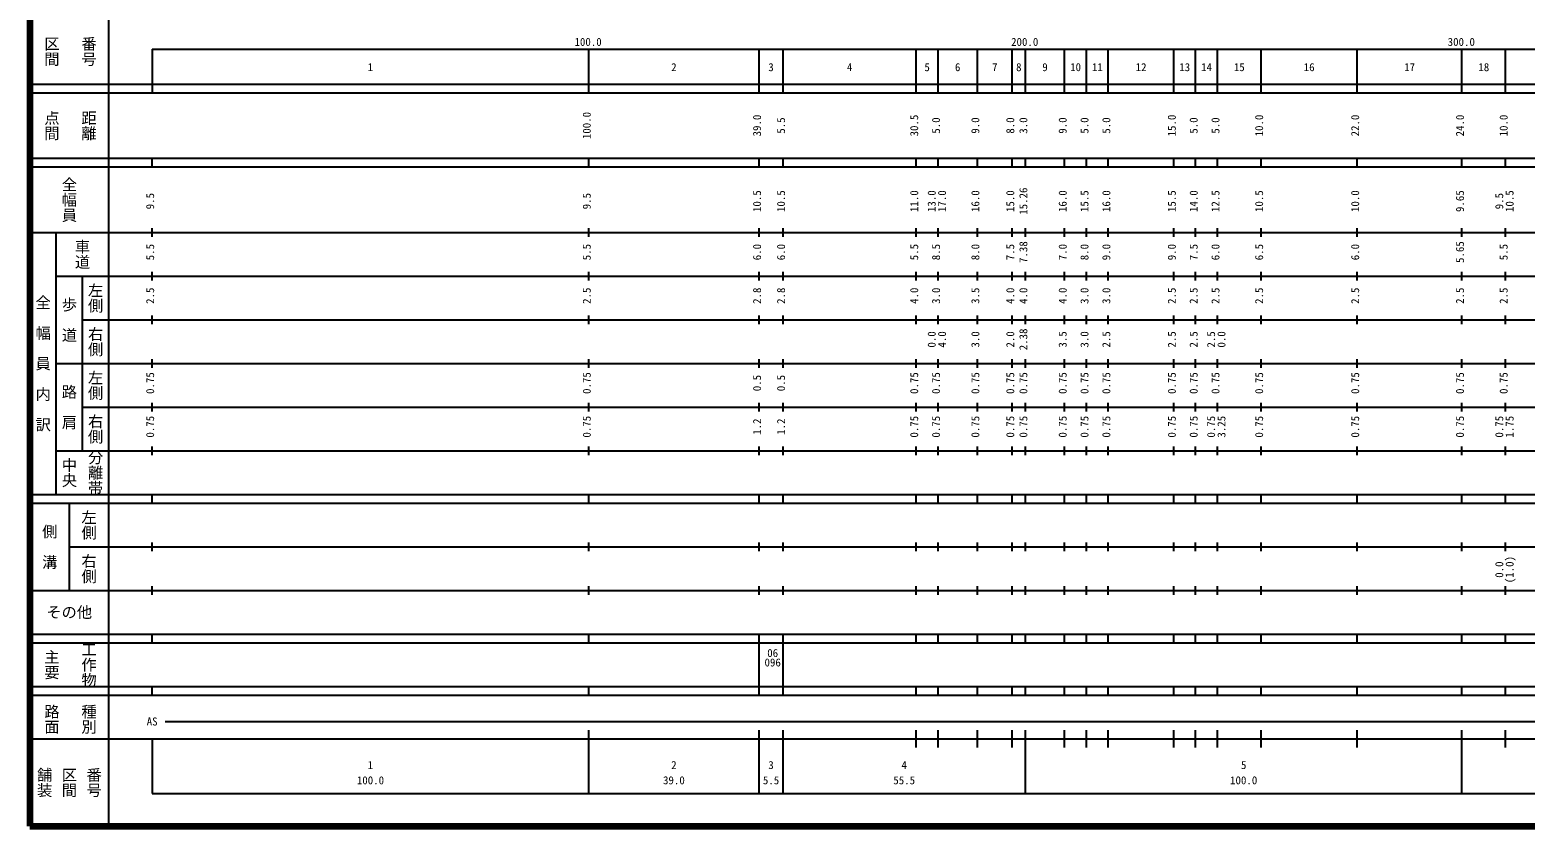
# Model space of a CAD drawing. Units: millimetres on the paper, enlarged 1000 times. Extents: x 40000 to 680000, y 20000 to 380000.
# Drawn here: x 40000 to 382456, y 20000 to 202409 of the extents above; entities that cross this region are included whole.
import ezdxf
from ezdxf.enums import TextEntityAlignment as Align

# ---------------------------------------------------------------- set-up
doc = ezdxf.new("R2010")
doc.units = ezdxf.units.MM
doc.header["$LTSCALE"] = 1000
doc.layers.add('M-TTL', color=2, linetype='Continuous', lineweight=140)
doc.layers.add('M-TTL-BAND', color=7, linetype='Continuous', lineweight=25)
doc.styles.add('@ＭＳ ゴシック', font='')
doc.styles.add('ＭＳ ゴシック', font='')
doc.styles.get('@ＭＳ ゴシック').set_extended_font_data('@MS Gothic')
doc.styles.get('ＭＳ ゴシック').set_extended_font_data('MS Gothic')

msp = doc.modelspace()

# ---------------------------------------------------------------- linework, layer by layer
at = {"layer": 'M-TTL'}
for p, q in [((40000, 380000), (40000, 20000)), ((40000, 20000), (680000, 20000))]:
    msp.add_line(p, q, dxfattribs=at)
at = {"layer": 'M-TTL-BAND'}
for p, q in [((58000, 370000), (58000, 20000)), ((68000, 198000), (579000, 198000)), ((68000, 198000), (68000, 188000)), ((168000, 188000), (168000, 198000)), ((207000, 188000), (207000, 198000)), ((212500, 188000), (212500, 198000)), ((243000, 188000), (243000, 198000)), ((248000, 188000), (248000, 198000)), ((257000, 188000), (257000, 198000)), ((265000, 188000), (265000, 198000)), ((268000, 188000), (268000, 198000)), ((277000, 188000), (277000, 198000)), ((282000, 188000), (282000, 198000)), ((287000, 188000), (287000, 198000)), ((302000, 188000), (302000, 198000)), ((307000, 188000), (307000, 198000)), ((312000, 188000), (312000, 198000)), ((322000, 188000), (322000, 198000)), ((344000, 188000), (344000, 198000)), ((368000, 188000), (368000, 198000)), ((378000, 188000), (378000, 198000)), ((40000, 190000), (579000, 190000)), ((40000, 188000), (579000, 188000)), ((40000, 173000), (579000, 173000)), ((68000, 171000), (68000, 173000)), ((168000, 171000), (168000, 173000)), ((207000, 171000), (207000, 173000)), ((212500, 171000), (212500, 173000)), ((243000, 171000), (243000, 173000)), ((248000, 171000), (248000, 173000)), ((257000, 171000), (257000, 173000)), ((265000, 171000), (265000, 173000)), ((268000, 171000), (268000, 173000)), ((277000, 171000), (277000, 173000)), ((282000, 171000), (282000, 173000)), ((287000, 171000), (287000, 173000)), ((302000, 171000), (302000, 173000)), ((307000, 171000), (307000, 173000)), ((312000, 171000), (312000, 173000)), ((322000, 171000), (322000, 173000)), ((344000, 171000), (344000, 173000)), ((368000, 171000), (368000, 173000)), ((378000, 171000), (378000, 173000)), ((40000, 171000), (579000, 171000)), ((40000, 156000), (579000, 156000)), ((46000, 96000), (46000, 156000)), ((68000, 155000), (68000, 157000)), ((168000, 155000), (168000, 157000)), ((207000, 155000), (207000, 157000)), ((212500, 155000), (212500, 157000)), ((243000, 155000), (243000, 157000)), ((248000, 155000), (248000, 157000)), ((257000, 155000), (257000, 157000)), ((265000, 155000), (265000, 157000)), ((268000, 155000), (268000, 157000)), ((277000, 155000), (277000, 157000)), ((282000, 155000), (282000, 157000)), ((287000, 155000), (287000, 157000)), ((302000, 155000), (302000, 157000)), ((307000, 155000), (307000, 157000)), ((312000, 155000), (312000, 157000)), ((322000, 155000), (322000, 157000)), ((344000, 155000), (344000, 157000)), ((368000, 155000), (368000, 157000)), ((378000, 155000), (378000, 157000)), ((46000, 146000), (579000, 146000)), ((52000, 146000), (52000, 106000)), ((68000, 145000), (68000, 147000)), ((168000, 145000), (168000, 147000)), ((207000, 145000), (207000, 147000)), ((212500, 145000), (212500, 147000)), ((243000, 145000), (243000, 147000)), ((248000, 145000), (248000, 147000)), ((257000, 145000), (257000, 147000)), ((265000, 145000), (265000, 147000)), ((268000, 145000), (268000, 147000)), ((277000, 145000), (277000, 147000)), ((282000, 145000), (282000, 147000)), ((287000, 145000), (287000, 147000)), ((302000, 145000), (302000, 147000)), ((307000, 145000), (307000, 147000)), ((312000, 145000), (312000, 147000)), ((322000, 145000), (322000, 147000)), ((344000, 145000), (344000, 147000)), ((368000, 145000), (368000, 147000)), ((378000, 145000), (378000, 147000)), ((68000, 135000), (68000, 137000)), ((168000, 135000), (168000, 137000)), ((207000, 135000), (207000, 137000)), ((212500, 135000), (212500, 137000)), ((243000, 135000), (243000, 137000)), ((248000, 135000), (248000, 137000)), ((257000, 135000), (257000, 137000)), ((265000, 135000), (265000, 137000)), ((268000, 135000), (268000, 137000)), ((277000, 135000), (277000, 137000)), ((282000, 135000), (282000, 137000)), ((287000, 135000), (287000, 137000)), ((302000, 135000), (302000, 137000)), ((307000, 135000), (307000, 137000)), ((312000, 135000), (312000, 137000)), ((322000, 135000), (322000, 137000)), ((344000, 135000), (344000, 137000)), ((368000, 135000), (368000, 137000)), ((378000, 135000), (378000, 137000)), ((52000, 136000), (579000, 136000)), ((68000, 125000), (68000, 127000)), ((168000, 125000), (168000, 127000)), ((207000, 125000), (207000, 127000)), ((212500, 125000), (212500, 127000)), ((243000, 125000), (243000, 127000)), ((248000, 125000), (248000, 127000)), ((257000, 125000), (257000, 127000)), ((265000, 125000), (265000, 127000)), ((268000, 125000), (268000, 127000)), ((277000, 125000), (277000, 127000)), ((282000, 125000), (282000, 127000)), ((287000, 125000), (287000, 127000)), ((302000, 125000), (302000, 127000)), ((307000, 125000), (307000, 127000)), ((312000, 125000), (312000, 127000)), ((322000, 125000), (322000, 127000)), ((344000, 125000), (344000, 127000)), ((368000, 125000), (368000, 127000)), ((378000, 125000), (378000, 127000)), ((46000, 126000), (579000, 126000)), ((68000, 115000), (68000, 117000)), ((168000, 115000), (168000, 117000)), ((207000, 115000), (207000, 117000)), ((212500, 115000), (212500, 117000)), ((243000, 115000), (243000, 117000)), ((248000, 115000), (248000, 117000)), ((257000, 115000), (257000, 117000)), ((265000, 115000), (265000, 117000)), ((268000, 115000), (268000, 117000)), ((277000, 115000), (277000, 117000)), ((282000, 115000), (282000, 117000)), ((287000, 115000), (287000, 117000)), ((302000, 115000), (302000, 117000)), ((307000, 115000), (307000, 117000)), ((312000, 115000), (312000, 117000)), ((322000, 115000), (322000, 117000)), ((344000, 115000), (344000, 117000)), ((368000, 115000), (368000, 117000)), ((378000, 115000), (378000, 117000)), ((52000, 116000), (579000, 116000)), ((68000, 105000), (68000, 107000)), ((168000, 105000), (168000, 107000)), ((207000, 105000), (207000, 107000)), ((212500, 105000), (212500, 107000)), ((243000, 105000), (243000, 107000)), ((248000, 105000), (248000, 107000)), ((257000, 105000), (257000, 107000)), ((265000, 105000), (265000, 107000)), ((268000, 105000), (268000, 107000)), ((277000, 105000), (277000, 107000)), ((282000, 105000), (282000, 107000)), ((287000, 105000), (287000, 107000)), ((302000, 105000), (302000, 107000)), ((307000, 105000), (307000, 107000)), ((312000, 105000), (312000, 107000)), ((322000, 105000), (322000, 107000)), ((344000, 105000), (344000, 107000)), ((368000, 105000), (368000, 107000)), ((378000, 105000), (378000, 107000)), ((46000, 106000), (579000, 106000)), ((40000, 96000), (579000, 96000)), ((68000, 94000), (68000, 96000)), ((168000, 94000), (168000, 96000)), ((207000, 94000), (207000, 96000)), ((212500, 94000), (212500, 96000)), ((243000, 94000), (243000, 96000)), ((248000, 94000), (248000, 96000)), ((257000, 94000), (257000, 96000)), ((265000, 94000), (265000, 96000)), ((268000, 94000), (268000, 96000)), ((277000, 94000), (277000, 96000)), ((282000, 94000), (282000, 96000)), ((287000, 94000), (287000, 96000)), ((302000, 94000), (302000, 96000)), ((307000, 94000), (307000, 96000)), ((312000, 94000), (312000, 96000)), ((322000, 94000), (322000, 96000)), ((344000, 94000), (344000, 96000)), ((368000, 94000), (368000, 96000)), ((378000, 94000), (378000, 96000)), ((40000, 94000), (579000, 94000)), ((49000, 94000), (49000, 74000)), ((49000, 84000), (579000, 84000)), ((68000, 83000), (68000, 85000)), ((168000, 83000), (168000, 85000)), ((207000, 83000), (207000, 85000)), ((212500, 83000), (212500, 85000)), ((243000, 83000), (243000, 85000)), ((248000, 83000), (248000, 85000)), ((257000, 83000), (257000, 85000)), ((265000, 83000), (265000, 85000)), ((268000, 83000), (268000, 85000)), ((277000, 83000), (277000, 85000)), ((282000, 83000), (282000, 85000)), ((287000, 83000), (287000, 85000)), ((302000, 83000), (302000, 85000)), ((307000, 83000), (307000, 85000)), ((312000, 83000), (312000, 85000)), ((322000, 83000), (322000, 85000)), ((344000, 83000), (344000, 85000)), ((368000, 83000), (368000, 85000)), ((378000, 83000), (378000, 85000)), ((40000, 74000), (579000, 74000)), ((68000, 73000), (68000, 75000)), ((168000, 73000), (168000, 75000)), ((207000, 73000), (207000, 75000)), ((212500, 73000), (212500, 75000)), ((243000, 73000), (243000, 75000)), ((248000, 73000), (248000, 75000)), ((257000, 73000), (257000, 75000)), ((265000, 73000), (265000, 75000)), ((268000, 73000), (268000, 75000)), ((277000, 73000), (277000, 75000)), ((282000, 73000), (282000, 75000)), ((287000, 73000), (287000, 75000)), ((302000, 73000), (302000, 75000)), ((307000, 73000), (307000, 75000)), ((312000, 73000), (312000, 75000)), ((322000, 73000), (322000, 75000)), ((344000, 73000), (344000, 75000)), ((368000, 73000), (368000, 75000)), ((378000, 73000), (378000, 75000)), ((40000, 64000), (579000, 64000)), ((40000, 62000), (579000, 62000)), ((68000, 62000), (68000, 64000)), ((168000, 62000), (168000, 64000)), ((207000, 62000), (207000, 64000)), ((207000, 52000), (207000, 62000)), ((212500, 62000), (212500, 64000)), ((212500, 52000), (212500, 62000)), ((243000, 62000), (243000, 64000)), ((248000, 62000), (248000, 64000)), ((257000, 62000), (257000, 64000)), ((265000, 62000), (265000, 64000)), ((268000, 62000), (268000, 64000)), ((277000, 62000), (277000, 64000)), ((282000, 62000), (282000, 64000)), ((287000, 62000), (287000, 64000)), ((302000, 62000), (302000, 64000)), ((307000, 62000), (307000, 64000)), ((312000, 62000), (312000, 64000)), ((322000, 62000), (322000, 64000)), ((344000, 62000), (344000, 64000)), ((368000, 62000), (368000, 64000)), ((378000, 62000), (378000, 64000)), ((40000, 52000), (579000, 52000)), ((68000, 50000), (68000, 52000)), ((168000, 50000), (168000, 52000)), ((207000, 50000), (207000, 52000)), ((212500, 50000), (212500, 52000)), ((243000, 50000), (243000, 52000)), ((248000, 50000), (248000, 52000)), ((257000, 50000), (257000, 52000)), ((265000, 50000), (265000, 52000)), ((268000, 50000), (268000, 52000)), ((277000, 50000), (277000, 52000)), ((282000, 50000), (282000, 52000)), ((287000, 50000), (287000, 52000)), ((302000, 50000), (302000, 52000)), ((307000, 50000), (307000, 52000)), ((312000, 50000), (312000, 52000)), ((322000, 50000), (322000, 52000)), ((344000, 50000), (344000, 52000)), ((368000, 50000), (368000, 52000)), ((378000, 50000), (378000, 52000)), ((40000, 50000), (579000, 50000)), ((71000, 44000), (565000, 44000)), ((168000, 27500), (168000, 42000)), ((207000, 27500), (207000, 42000)), ((212500, 27500), (212500, 42000)), ((243000, 38000), (243000, 42000)), ((248000, 38000), (248000, 42000)), ((257000, 38000), (257000, 42000)), ((265000, 38000), (265000, 42000)), ((268000, 27500), (268000, 42000)), ((277000, 38000), (277000, 42000)), ((282000, 38000), (282000, 42000)), ((287000, 38000), (287000, 42000)), ((302000, 38000), (302000, 42000)), ((307000, 38000), (307000, 42000)), ((312000, 38000), (312000, 42000)), ((322000, 38000), (322000, 42000)), ((344000, 38000), (344000, 42000)), ((368000, 27500), (368000, 42000)), ((378000, 38000), (378000, 42000)), ((40000, 40000), (579000, 40000)), ((68000, 40000), (68000, 27500)), ((68000, 27500), (579000, 27500))]:
    msp.add_line(p, q, dxfattribs=at)

# ---------------------------------------------------------------- texts
at = {"layer": 'M-TTL-BAND', "style": '@ＭＳ ゴシック'}
for s, p in [('区間', (45000, 197500)), ('番号', (53500, 197500)), ('点間', (45000, 180500)), ('距離', (53500, 180500)), ('全幅員', (49000, 163500)), ('車道', (52000, 151000)), ('左側', (55000, 141000)), ('全\u3000幅\u3000員\u3000内\u3000訳', (43000, 126000)), ('歩\u3000道', (49000, 136000)), ('右側', (55000, 131000)), ('左側', (55000, 121000)), ('路\u3000肩', (49000, 116000)), ('右側', (55000, 111000)), ('中央', (49000, 101000)), ('分離帯', (55000, 101000)), ('側\u3000溝', (44500, 84000)), ('左側', (53500, 89000)), ('右側', (53500, 79000)), ('工作物', (53500, 57000)), ('主要', (45000, 57000)), ('路面', (45000, 44500)), ('種別', (53500, 44500)), ('舗装', (43333, 30000)), ('区間', (49000, 30000)), ('番号', (54667, 30000))]:
    msp.add_text(s, height=2566, rotation=270, dxfattribs=at).set_placement(p, align=Align.MIDDLE_CENTER)
at = {"layer": 'M-TTL-BAND', "style": 'ＭＳ ゴシック'}
for s, p in [('100.0', (167844, 198195)), ('200.0', (267844, 198195)), ('300.0', (367844, 198195)), ('1', (118000, 192405)), ('2', (187500, 192405)), ('3', (209750, 192405)), ('4', (227750, 192405)), ('5', (245500, 192405)), ('6', (252500, 192405)), ('7', (261000, 192405)), ('8', (266500, 192405)), ('9', (272500, 192405)), ('10', (279500, 192405)), ('11', (284500, 192405)), ('12', (294500, 192405)), ('13', (304500, 192405)), ('14', (309500, 192405)), ('15', (317000, 192405)), ('16', (333000, 192405)), ('17', (356000, 192405)), ('18', (373000, 192405)), ('AS', (68000, 42500)), ('1', (118000, 32523)), ('2', (187500, 32523)), ('3', (209750, 32523)), ('4', (240250, 32523)), ('5', (318000, 32523)), ('100.0', (118000, 29033)), ('39.0', (187500, 29033)), ('5.5', (209750, 29033)), ('55.5', (240250, 29033)), ('100.0', (318000, 29033))]:
    msp.add_text(s, height=1833, dxfattribs=at).set_placement(p, align=Align.BOTTOM_CENTER)
for s, p in [('100.0', (169000, 180500)), ('39.0', (208000, 180500)), ('5.5', (213500, 180500)), ('30.5', (244000, 180500)), ('5.0', (249000, 180500)), ('9.0', (258000, 180500)), ('8.0', (266000, 180500)), ('3.0', (269000, 180500)), ('9.0', (278000, 180500)), ('5.0', (283000, 180500)), ('5.0', (288000, 180500)), ('15.0', (303000, 180500)), ('5.0', (308000, 180500)), ('5.0', (313000, 180500)), ('10.0', (323000, 180500)), ('22.0', (345000, 180500)), ('24.0', (369000, 180500)), ('10.0', (379000, 180500)), ('9.5', (69000, 163174)), ('9.5', (169000, 163174)), ('10.5', (208000, 163174)), ('10.5', (213500, 163174)), ('11.0', (244000, 163174)), ('13.0', (248000, 163174)), ('17.0', (250370, 163174)), ('16.0', (258000, 163174)), ('15.0', (266000, 163174)), ('15.26', (269000, 163174)), ('16.0', (278000, 163174)), ('15.5', (283000, 163174)), ('16.0', (288000, 163174)), ('15.5', (303000, 163174)), ('14.0', (308000, 163174)), ('12.5', (313000, 163174)), ('10.5', (323000, 163174)), ('10.0', (345000, 163174)), ('9.65', (369000, 163174)), ('9.5', (378000, 163174)), ('10.5', (380370, 163174)), ('5.5', (69000, 151500)), ('5.5', (169000, 151500)), ('6.0', (208000, 151500)), ('6.0', (213500, 151500)), ('5.5', (244000, 151500)), ('8.5', (249000, 151500)), ('8.0', (258000, 151500)), ('7.5', (266000, 151500)), ('7.38', (269000, 151500)), ('7.0', (278000, 151500)), ('8.0', (283000, 151500)), ('9.0', (288000, 151500)), ('9.0', (303000, 151500)), ('7.5', (308000, 151500)), ('6.0', (313000, 151500)), ('6.5', (323000, 151500)), ('6.0', (345000, 151500)), ('5.65', (369000, 151500)), ('5.5', (379000, 151500)), ('2.5', (69000, 141500)), ('2.5', (169000, 141500)), ('2.8', (208000, 141500)), ('2.8', (213500, 141500)), ('4.0', (244000, 141500)), ('3.0', (249000, 141500)), ('3.5', (258000, 141500)), ('4.0', (266000, 141500)), ('4.0', (269000, 141500)), ('4.0', (278000, 141500)), ('3.0', (283000, 141500)), ('3.0', (288000, 141500)), ('2.5', (303000, 141500)), ('2.5', (308000, 141500)), ('2.5', (313000, 141500)), ('2.5', (323000, 141500)), ('2.5', (345000, 141500)), ('2.5', (369000, 141500)), ('2.5', (379000, 141500)), ('2.38', (269000, 131500)), ('0.0', (248000, 131500)), ('4.0', (250370, 131500)), ('3.0', (258000, 131500)), ('2.0', (266000, 131500)), ('3.5', (278000, 131500)), ('3.0', (283000, 131500)), ('2.5', (288000, 131500)), ('2.5', (303000, 131500)), ('2.5', (308000, 131500)), ('2.5', (312000, 131500)), ('0.0', (314370, 131500)), ('0.75', (69000, 121500)), ('0.75', (169000, 121500)), ('0.75', (244000, 121500)), ('0.75', (249000, 121500)), ('0.75', (258000, 121500)), ('0.75', (266000, 121500)), ('0.75', (269000, 121500)), ('0.75', (278000, 121500)), ('0.75', (283000, 121500)), ('0.75', (288000, 121500)), ('0.75', (303000, 121500)), ('0.75', (308000, 121500)), ('0.75', (313000, 121500)), ('0.75', (323000, 121500)), ('0.75', (345000, 121500)), ('0.75', (369000, 121500)), ('0.75', (379000, 121500)), ('0.5', (208000, 121500)), ('0.5', (213500, 121500)), ('0.75', (69000, 111500)), ('0.75', (169000, 111500)), ('1.2', (208000, 111500)), ('1.2', (213500, 111500)), ('0.75', (244000, 111500)), ('0.75', (249000, 111500)), ('0.75', (258000, 111500)), ('0.75', (266000, 111500)), ('0.75', (269000, 111500)), ('0.75', (278000, 111500)), ('0.75', (283000, 111500)), ('0.75', (288000, 111500)), ('0.75', (303000, 111500)), ('0.75', (308000, 111500)), ('0.75', (312000, 111500)), ('3.25', (314370, 111500)), ('0.75', (323000, 111500)), ('0.75', (345000, 111500)), ('0.75', (369000, 111500)), ('0.75', (378000, 111500)), ('1.75', (380370, 111500)), ('0.0', (378000, 78764)), ('(1.0)', (380370, 78764))]:
    msp.add_text(s, height=1833, rotation=90, dxfattribs=at).set_placement(p, align=Align.BOTTOM_CENTER)
for s, height, p in [('その他', 2566, (49000, 69000)), ('096', 1833, (210125, 57492)), ('06', 1833, (210125, 59655))]:
    msp.add_text(s, height=height, dxfattribs=at).set_placement(p, align=Align.MIDDLE_CENTER)

doc.saveas('drawing.dxf')
